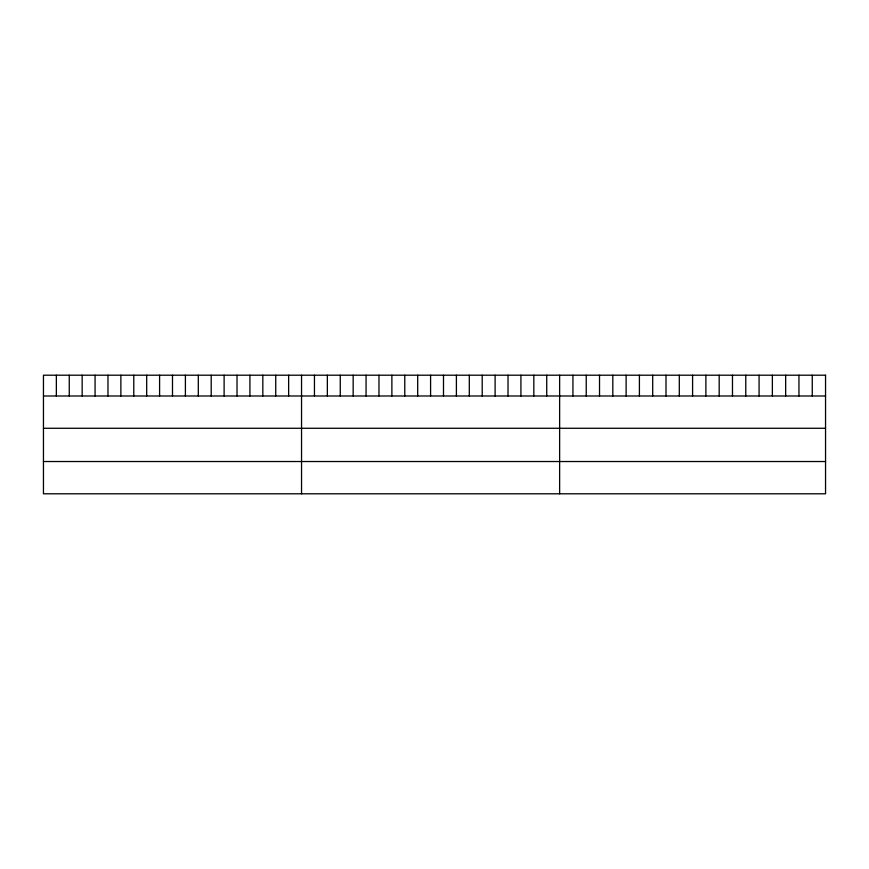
<?xml version="1.0" encoding="UTF-8"?>
<svg xmlns="http://www.w3.org/2000/svg" width="869" height="869" viewBox="0 0 869 869"><rect width="100%" height="100%" fill="white"/><g stroke="black" fill="none" stroke-linecap="round" stroke-linejoin="round"><path stroke-width="1.3" d="M43.45 395.992L825.55 395.992M43.45 428.276L825.55 428.276M43.45 461.526L825.55 461.526M812.254 375.202L812.254 395.992M798.959 375.202L798.959 395.992M785.663 375.202L785.663 395.992M772.367 375.202L772.367 395.992M759.071 375.202L759.071 395.992M745.776 375.202L745.776 395.992M732.48 375.202L732.48 395.992M719.184 375.202L719.184 395.992M705.889 375.202L705.889 395.992M692.593 375.202L692.593 395.992M679.297 375.202L679.297 395.992M666.002 375.202L666.002 395.992M652.706 375.202L652.706 395.992M639.41 375.202L639.41 395.992M626.114 375.202L626.114 395.992M612.819 375.202L612.819 395.992M599.523 375.202L599.523 395.992M586.227 375.202L586.227 395.992M572.932 375.202L572.932 395.992M559.636 375.202L559.636 493.798M546.731 375.202L546.731 395.992M533.827 375.202L533.827 395.992M520.922 375.202L520.922 395.992M508.017 375.202L508.017 395.992M495.113 375.202L495.113 395.992M482.208 375.202L482.208 395.992M469.303 375.202L469.303 395.992M456.399 375.202L456.399 395.992M443.494 375.202L443.494 395.992M430.589 375.202L430.589 395.992M417.685 375.202L417.685 395.992M404.78 375.202L404.78 395.992M391.876 375.202L391.876 395.992M378.971 375.202L378.971 395.992M366.066 375.202L366.066 395.992M353.162 375.202L353.162 395.992M340.257 375.202L340.257 395.992M327.352 375.202L327.352 395.992M314.448 375.202L314.448 395.992M301.543 375.202L301.543 493.798M288.638 375.202L288.638 395.992M275.734 375.202L275.734 395.992M262.829 375.202L262.829 395.992M249.924 375.202L249.924 395.992M237.02 375.202L237.02 395.992M224.115 375.202L224.115 395.992M211.21 375.202L211.21 395.992M198.306 375.202L198.306 395.992M185.401 375.202L185.401 395.992M172.496 375.202L172.496 395.992M159.592 375.202L159.592 395.992M146.687 375.202L146.687 395.992M133.783 375.202L133.783 395.992M120.878 375.202L120.878 395.992M107.973 375.202L107.973 395.992M95.069 375.202L95.069 395.992M82.164 375.202L82.164 395.992M69.259 375.202L69.259 395.992M56.355 375.202L56.355 395.992M825.55 375.202L43.45 375.202L43.45 493.798L825.55 493.798L825.55 375.202"/></g></svg>
